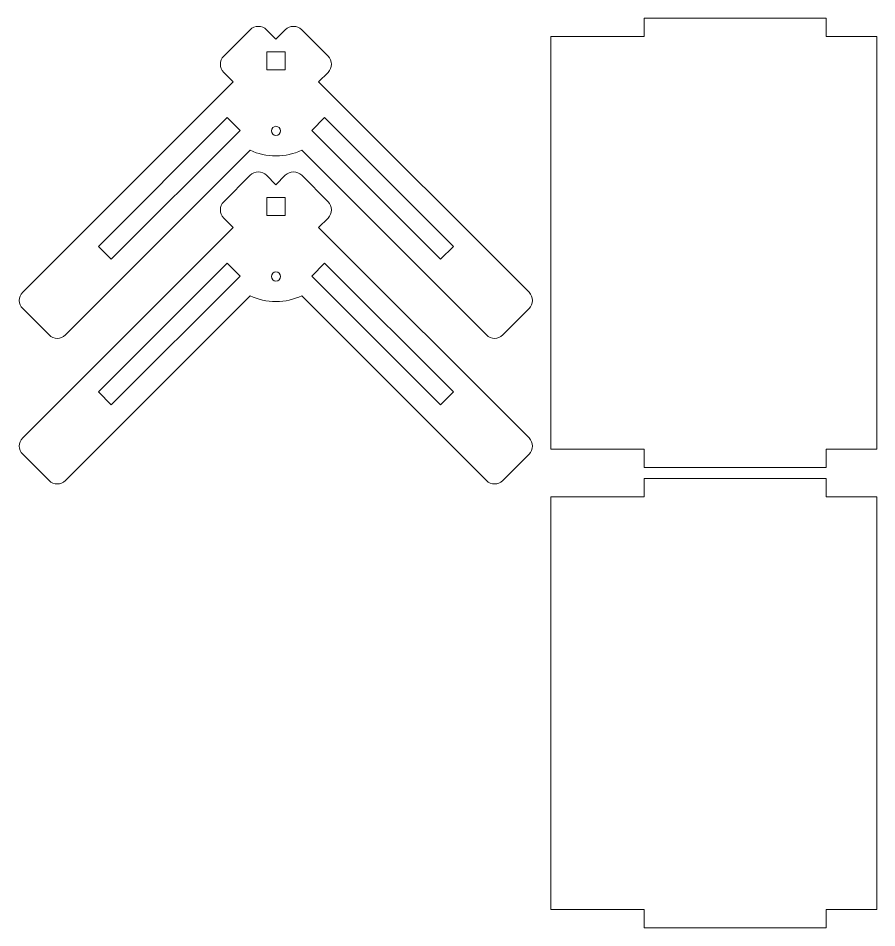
# Model space of a CAD drawing. Header units: centimetres. Extents: x -59 to 56, y -15 to 22.
# Drawn here: x 0.96 to 19.81, y -12.18 to 7.8 of the extents above; entities that cross this region are included whole.
import ezdxf

# ---------------------------------------------------------------- set-up
doc = ezdxf.new("R2010")
doc.units = ezdxf.units.CM
doc.header["$MEASUREMENT"] = 0
doc.layers.add('layer 1', color=7, linetype='Continuous')

msp = doc.modelspace()

# ---------------------------------------------------------------- linework, layer by layer
at = {"layer": 'layer 1', "color": 242, "lineweight": 9}
for points, knots in [([(14.70347, -2.06588), (14.70347, -2.06588), (18.70347, -2.06588), (18.70347, -2.06588), (18.70347, -2.06588), (18.70347, -2.06588), (18.70347, -1.66588), (18.70347, -1.66588), (18.70347, -1.66588), (18.70347, -1.66588), (19.8148, -1.66588), (19.8148, -1.66588), (19.8148, -1.66588), (19.8148, -1.66588), (19.8148, 7.40079), (19.8148, 7.40079), (19.8148, 7.40079), (19.8148, 7.40079), (18.70347, 7.40079), (18.70347, 7.40079), (18.70347, 7.40079), (18.70347, 7.40079), (18.70347, 7.80079), (18.70347, 7.80079), (18.70347, 7.80079), (18.70347, 7.80079), (14.70347, 7.80079), (14.70347, 7.80079), (14.70347, 7.80079), (14.70347, 7.80079), (14.70347, 7.40079), (14.70347, 7.40079), (14.70347, 7.40079), (14.70347, 7.40079), (12.6588, 7.40079), (12.6588, 7.40079), (12.6588, 7.40079), (12.6588, 7.40079), (12.6588, -1.66588), (12.6588, -1.66588), (12.6588, -1.66588), (12.6588, -1.66588), (14.70347, -1.66588), (14.70347, -1.66588), (14.70347, -1.66588), (14.70347, -1.66588), (14.70347, -2.06588), (14.70347, -2.06588)], [0, 0, 0, 0, 0.07692308, 0.07692308, 0.07692308, 0.07692308, 0.15384615, 0.15384615, 0.15384615, 0.15384615, 0.23076923, 0.23076923, 0.23076923, 0.23076923, 0.30769231, 0.30769231, 0.30769231, 0.30769231, 0.38461538, 0.38461538, 0.38461538, 0.38461538, 0.46153846, 0.46153846, 0.46153846, 0.46153846, 0.53846154, 0.53846154, 0.53846154, 0.53846154, 0.61538462, 0.61538462, 0.61538462, 0.61538462, 0.69230769, 0.69230769, 0.69230769, 0.69230769, 0.76923077, 0.76923077, 0.76923077, 0.76923077, 0.84615385, 0.84615385, 0.84615385, 0.84615385, 1, 1, 1, 1]), ([(12.17941, 1.78049), (12.17941, 1.78049), (7.55657, 6.40333), (7.55657, 6.40333), (7.55657, 6.40333), (7.55657, 6.40333), (7.76311, 6.60988), (7.76311, 6.60988), (7.76311, 6.60988), (7.86189, 6.70867), (7.86191, 6.87031), (7.76311, 6.96909), (7.76311, 6.96909), (7.76311, 6.96909), (7.18439, 7.54781), (7.18439, 7.54781), (7.18439, 7.54781), (7.0856, 7.6466), (6.92396, 7.6466), (6.82517, 7.54781), (6.82517, 7.54781), (6.82517, 7.54781), (6.61863, 7.34128), (6.61863, 7.34128), (6.61863, 7.34128), (6.61863, 7.34128), (6.41209, 7.54781), (6.41209, 7.54781), (6.41209, 7.54781), (6.31331, 7.6466), (6.15167, 7.6466), (6.05288, 7.54781), (6.05288, 7.54781), (6.05288, 7.54781), (5.47416, 6.96909), (5.47416, 6.96909), (5.47416, 6.96909), (5.37536, 6.87031), (5.37537, 6.70867), (5.47416, 6.60988), (5.47416, 6.60988), (5.47416, 6.60988), (5.68069, 6.40333), (5.68069, 6.40333), (5.68069, 6.40333), (5.68069, 6.40333), (1.05785, 1.78049), (1.05785, 1.78049), (1.05785, 1.78049), (0.95907, 1.68171), (0.95907, 1.52007), (1.05785, 1.42128), (1.05785, 1.42128), (1.05785, 1.42128), (1.63657, 0.84256), (1.63657, 0.84256), (1.63657, 0.84256), (1.73537, 0.74377), (1.897, 0.74377), (1.99579, 0.84255), (1.99579, 0.84255), (1.99579, 0.84255), (6.05293, 4.89971), (6.05293, 4.89971), (6.05293, 4.89971), (6.22491, 4.81985), (6.41655, 4.77525), (6.61864, 4.77525), (6.61864, 4.77525), (6.82072, 4.77525), (7.01236, 4.81985), (7.18432, 4.89971), (7.18432, 4.89971), (7.18432, 4.89971), (11.24148, 0.84255), (11.24148, 0.84255), (11.24148, 0.84255), (11.34027, 0.74377), (11.50189, 0.74377), (11.60069, 0.84256), (11.60069, 0.84256), (11.60069, 0.84256), (12.17941, 1.42128), (12.17941, 1.42128), (12.17941, 1.42128), (12.2782, 1.52007), (12.2782, 1.68171), (12.17941, 1.78049)], [0, 0, 0, 0, 0.04347826, 0.04347826, 0.04347826, 0.04347826, 0.08695652, 0.08695652, 0.08695652, 0.08695652, 0.13043478, 0.13043478, 0.13043478, 0.13043478, 0.17391304, 0.17391304, 0.17391304, 0.17391304, 0.2173913, 0.2173913, 0.2173913, 0.2173913, 0.26086957, 0.26086957, 0.26086957, 0.26086957, 0.30434783, 0.30434783, 0.30434783, 0.30434783, 0.34782609, 0.34782609, 0.34782609, 0.34782609, 0.39130435, 0.39130435, 0.39130435, 0.39130435, 0.43478261, 0.43478261, 0.43478261, 0.43478261, 0.47826087, 0.47826087, 0.47826087, 0.47826087, 0.52173913, 0.52173913, 0.52173913, 0.52173913, 0.56521739, 0.56521739, 0.56521739, 0.56521739, 0.60869565, 0.60869565, 0.60869565, 0.60869565, 0.65217391, 0.65217391, 0.65217391, 0.65217391, 0.69565217, 0.69565217, 0.69565217, 0.69565217, 0.73913043, 0.73913043, 0.73913043, 0.73913043, 0.7826087, 0.7826087, 0.7826087, 0.7826087, 0.82608696, 0.82608696, 0.82608696, 0.82608696, 0.86956522, 0.86956522, 0.86956522, 0.86956522, 0.91304348, 0.91304348, 0.91304348, 0.91304348, 1, 1, 1, 1]), ([(6.41864, 7.06435), (6.41864, 7.06435), (6.81864, 7.06435), (6.81864, 7.06435), (6.81864, 7.06435), (6.81864, 7.06435), (6.81864, 6.66435), (6.81864, 6.66435), (6.81864, 6.66435), (6.81864, 6.66435), (6.41864, 6.66435), (6.41864, 6.66435), (6.41864, 6.66435), (6.41864, 6.66435), (6.41864, 7.06435), (6.41864, 7.06435)], [0, 0, 0, 0, 0.2, 0.2, 0.2, 0.2, 0.4, 0.4, 0.4, 0.4, 0.6, 0.6, 0.6, 0.6, 1, 1, 1, 1]), ([(3.00437, 2.50621), (3.00437, 2.50621), (5.8328, 5.33464), (5.8328, 5.33464), (5.8328, 5.33464), (5.8328, 5.33464), (5.54996, 5.61748), (5.54996, 5.61748), (5.54996, 5.61748), (5.54996, 5.61748), (2.72153, 2.78905), (2.72153, 2.78905), (2.72153, 2.78905), (2.72153, 2.78905), (3.00437, 2.50621), (3.00437, 2.50621)], [0, 0, 0, 0, 0.2, 0.2, 0.2, 0.2, 0.4, 0.4, 0.4, 0.4, 0.6, 0.6, 0.6, 0.6, 1, 1, 1, 1]), ([(7.40448, 5.33464), (7.40448, 5.33464), (10.23291, 2.50621), (10.23291, 2.50621), (10.23291, 2.50621), (10.23291, 2.50621), (10.51575, 2.78905), (10.51575, 2.78905), (10.51575, 2.78905), (10.51575, 2.78905), (7.68732, 5.61748), (7.68732, 5.61748), (7.68732, 5.61748), (7.68732, 5.61748), (7.40448, 5.33464), (7.40448, 5.33464)], [0, 0, 0, 0, 0.2, 0.2, 0.2, 0.2, 0.4, 0.4, 0.4, 0.4, 0.6, 0.6, 0.6, 0.6, 1, 1, 1, 1]), ([(6.61863, 5.22551), (6.67387, 5.22551), (6.71863, 5.27028), (6.71863, 5.32551), (6.71863, 5.32551), (6.71863, 5.38075), (6.67387, 5.42551), (6.61863, 5.42551), (6.61863, 5.42551), (6.5634, 5.42551), (6.51863, 5.38075), (6.51863, 5.32551), (6.51863, 5.32551), (6.51863, 5.27028), (6.5634, 5.22551), (6.61863, 5.22551)], [0, 0, 0, 0, 0.2, 0.2, 0.2, 0.2, 0.4, 0.4, 0.4, 0.4, 0.6, 0.6, 0.6, 0.6, 1, 1, 1, 1]), ([(12.17941, -1.41803), (12.17941, -1.41803), (7.55657, 3.20481), (7.55657, 3.20481), (7.55657, 3.20481), (7.55657, 3.20481), (7.76311, 3.41136), (7.76311, 3.41136), (7.76311, 3.41136), (7.86189, 3.51015), (7.86191, 3.67179), (7.76311, 3.77057), (7.76311, 3.77057), (7.76311, 3.77057), (7.18439, 4.34929), (7.18439, 4.34929), (7.18439, 4.34929), (7.0856, 4.44808), (6.92396, 4.44808), (6.82517, 4.34929), (6.82517, 4.34929), (6.82517, 4.34929), (6.61863, 4.14276), (6.61863, 4.14276), (6.61863, 4.14276), (6.61863, 4.14276), (6.41209, 4.34929), (6.41209, 4.34929), (6.41209, 4.34929), (6.31331, 4.44808), (6.15167, 4.44808), (6.05288, 4.34929), (6.05288, 4.34929), (6.05288, 4.34929), (5.47416, 3.77057), (5.47416, 3.77057), (5.47416, 3.77057), (5.37536, 3.67179), (5.37537, 3.51015), (5.47416, 3.41136), (5.47416, 3.41136), (5.47416, 3.41136), (5.68069, 3.20481), (5.68069, 3.20481), (5.68069, 3.20481), (5.68069, 3.20481), (1.05785, -1.41803), (1.05785, -1.41803), (1.05785, -1.41803), (0.95907, -1.51681), (0.95907, -1.67845), (1.05785, -1.77724), (1.05785, -1.77724), (1.05785, -1.77724), (1.63657, -2.35596), (1.63657, -2.35596), (1.63657, -2.35596), (1.73537, -2.45475), (1.897, -2.45475), (1.99579, -2.35597), (1.99579, -2.35597), (1.99579, -2.35597), (6.05293, 1.70119), (6.05293, 1.70119), (6.05293, 1.70119), (6.22491, 1.62133), (6.41655, 1.57673), (6.61864, 1.57673), (6.61864, 1.57673), (6.82072, 1.57673), (7.01236, 1.62133), (7.18432, 1.70119), (7.18432, 1.70119), (7.18432, 1.70119), (11.24148, -2.35597), (11.24148, -2.35597), (11.24148, -2.35597), (11.34027, -2.45475), (11.50189, -2.45475), (11.60069, -2.35596), (11.60069, -2.35596), (11.60069, -2.35596), (12.17941, -1.77724), (12.17941, -1.77724), (12.17941, -1.77724), (12.2782, -1.67845), (12.2782, -1.51681), (12.17941, -1.41803)], [0, 0, 0, 0, 0.04347826, 0.04347826, 0.04347826, 0.04347826, 0.08695652, 0.08695652, 0.08695652, 0.08695652, 0.13043478, 0.13043478, 0.13043478, 0.13043478, 0.17391304, 0.17391304, 0.17391304, 0.17391304, 0.2173913, 0.2173913, 0.2173913, 0.2173913, 0.26086957, 0.26086957, 0.26086957, 0.26086957, 0.30434783, 0.30434783, 0.30434783, 0.30434783, 0.34782609, 0.34782609, 0.34782609, 0.34782609, 0.39130435, 0.39130435, 0.39130435, 0.39130435, 0.43478261, 0.43478261, 0.43478261, 0.43478261, 0.47826087, 0.47826087, 0.47826087, 0.47826087, 0.52173913, 0.52173913, 0.52173913, 0.52173913, 0.56521739, 0.56521739, 0.56521739, 0.56521739, 0.60869565, 0.60869565, 0.60869565, 0.60869565, 0.65217391, 0.65217391, 0.65217391, 0.65217391, 0.69565217, 0.69565217, 0.69565217, 0.69565217, 0.73913043, 0.73913043, 0.73913043, 0.73913043, 0.7826087, 0.7826087, 0.7826087, 0.7826087, 0.82608696, 0.82608696, 0.82608696, 0.82608696, 0.86956522, 0.86956522, 0.86956522, 0.86956522, 0.91304348, 0.91304348, 0.91304348, 0.91304348, 1, 1, 1, 1]), ([(6.41864, 3.86583), (6.41864, 3.86583), (6.81864, 3.86583), (6.81864, 3.86583), (6.81864, 3.86583), (6.81864, 3.86583), (6.81864, 3.46583), (6.81864, 3.46583), (6.81864, 3.46583), (6.81864, 3.46583), (6.41864, 3.46583), (6.41864, 3.46583), (6.41864, 3.46583), (6.41864, 3.46583), (6.41864, 3.86583), (6.41864, 3.86583)], [0, 0, 0, 0, 0.2, 0.2, 0.2, 0.2, 0.4, 0.4, 0.4, 0.4, 0.6, 0.6, 0.6, 0.6, 1, 1, 1, 1]), ([(3.00437, -0.69231), (3.00437, -0.69231), (5.8328, 2.13612), (5.8328, 2.13612), (5.8328, 2.13612), (5.8328, 2.13612), (5.54996, 2.41896), (5.54996, 2.41896), (5.54996, 2.41896), (5.54996, 2.41896), (2.72153, -0.40947), (2.72153, -0.40947), (2.72153, -0.40947), (2.72153, -0.40947), (3.00437, -0.69231), (3.00437, -0.69231)], [0, 0, 0, 0, 0.2, 0.2, 0.2, 0.2, 0.4, 0.4, 0.4, 0.4, 0.6, 0.6, 0.6, 0.6, 1, 1, 1, 1]), ([(7.40448, 2.13612), (7.40448, 2.13612), (10.23291, -0.69231), (10.23291, -0.69231), (10.23291, -0.69231), (10.23291, -0.69231), (10.51575, -0.40947), (10.51575, -0.40947), (10.51575, -0.40947), (10.51575, -0.40947), (7.68732, 2.41896), (7.68732, 2.41896), (7.68732, 2.41896), (7.68732, 2.41896), (7.40448, 2.13612), (7.40448, 2.13612)], [0, 0, 0, 0, 0.2, 0.2, 0.2, 0.2, 0.4, 0.4, 0.4, 0.4, 0.6, 0.6, 0.6, 0.6, 1, 1, 1, 1]), ([(6.61863, 2.02699), (6.67387, 2.02699), (6.71863, 2.07176), (6.71863, 2.12699), (6.71863, 2.12699), (6.71863, 2.18223), (6.67387, 2.22699), (6.61863, 2.22699), (6.61863, 2.22699), (6.5634, 2.22699), (6.51863, 2.18223), (6.51863, 2.12699), (6.51863, 2.12699), (6.51863, 2.07176), (6.5634, 2.02699), (6.61863, 2.02699)], [0, 0, 0, 0, 0.2, 0.2, 0.2, 0.2, 0.4, 0.4, 0.4, 0.4, 0.6, 0.6, 0.6, 0.6, 1, 1, 1, 1]), ([(14.70347, -12.17885), (14.70347, -12.17885), (18.70347, -12.17885), (18.70347, -12.17885), (18.70347, -12.17885), (18.70347, -12.17885), (18.70347, -11.77885), (18.70347, -11.77885), (18.70347, -11.77885), (18.70347, -11.77885), (19.8148, -11.77885), (19.8148, -11.77885), (19.8148, -11.77885), (19.8148, -11.77885), (19.8148, -2.71219), (19.8148, -2.71219), (19.8148, -2.71219), (19.8148, -2.71219), (18.70347, -2.71219), (18.70347, -2.71219), (18.70347, -2.71219), (18.70347, -2.71219), (18.70347, -2.31219), (18.70347, -2.31219), (18.70347, -2.31219), (18.70347, -2.31219), (14.70347, -2.31219), (14.70347, -2.31219), (14.70347, -2.31219), (14.70347, -2.31219), (14.70347, -2.71219), (14.70347, -2.71219), (14.70347, -2.71219), (14.70347, -2.71219), (12.6588, -2.71219), (12.6588, -2.71219), (12.6588, -2.71219), (12.6588, -2.71219), (12.6588, -11.77885), (12.6588, -11.77885), (12.6588, -11.77885), (12.6588, -11.77885), (14.70347, -11.77885), (14.70347, -11.77885), (14.70347, -11.77885), (14.70347, -11.77885), (14.70347, -12.17885), (14.70347, -12.17885)], [0, 0, 0, 0, 0.07692308, 0.07692308, 0.07692308, 0.07692308, 0.15384615, 0.15384615, 0.15384615, 0.15384615, 0.23076923, 0.23076923, 0.23076923, 0.23076923, 0.30769231, 0.30769231, 0.30769231, 0.30769231, 0.38461538, 0.38461538, 0.38461538, 0.38461538, 0.46153846, 0.46153846, 0.46153846, 0.46153846, 0.53846154, 0.53846154, 0.53846154, 0.53846154, 0.61538462, 0.61538462, 0.61538462, 0.61538462, 0.69230769, 0.69230769, 0.69230769, 0.69230769, 0.76923077, 0.76923077, 0.76923077, 0.76923077, 0.84615385, 0.84615385, 0.84615385, 0.84615385, 1, 1, 1, 1])]:
    msp.add_open_spline(points, degree=3, knots=knots, dxfattribs=at)

doc.saveas('drawing.dxf')
